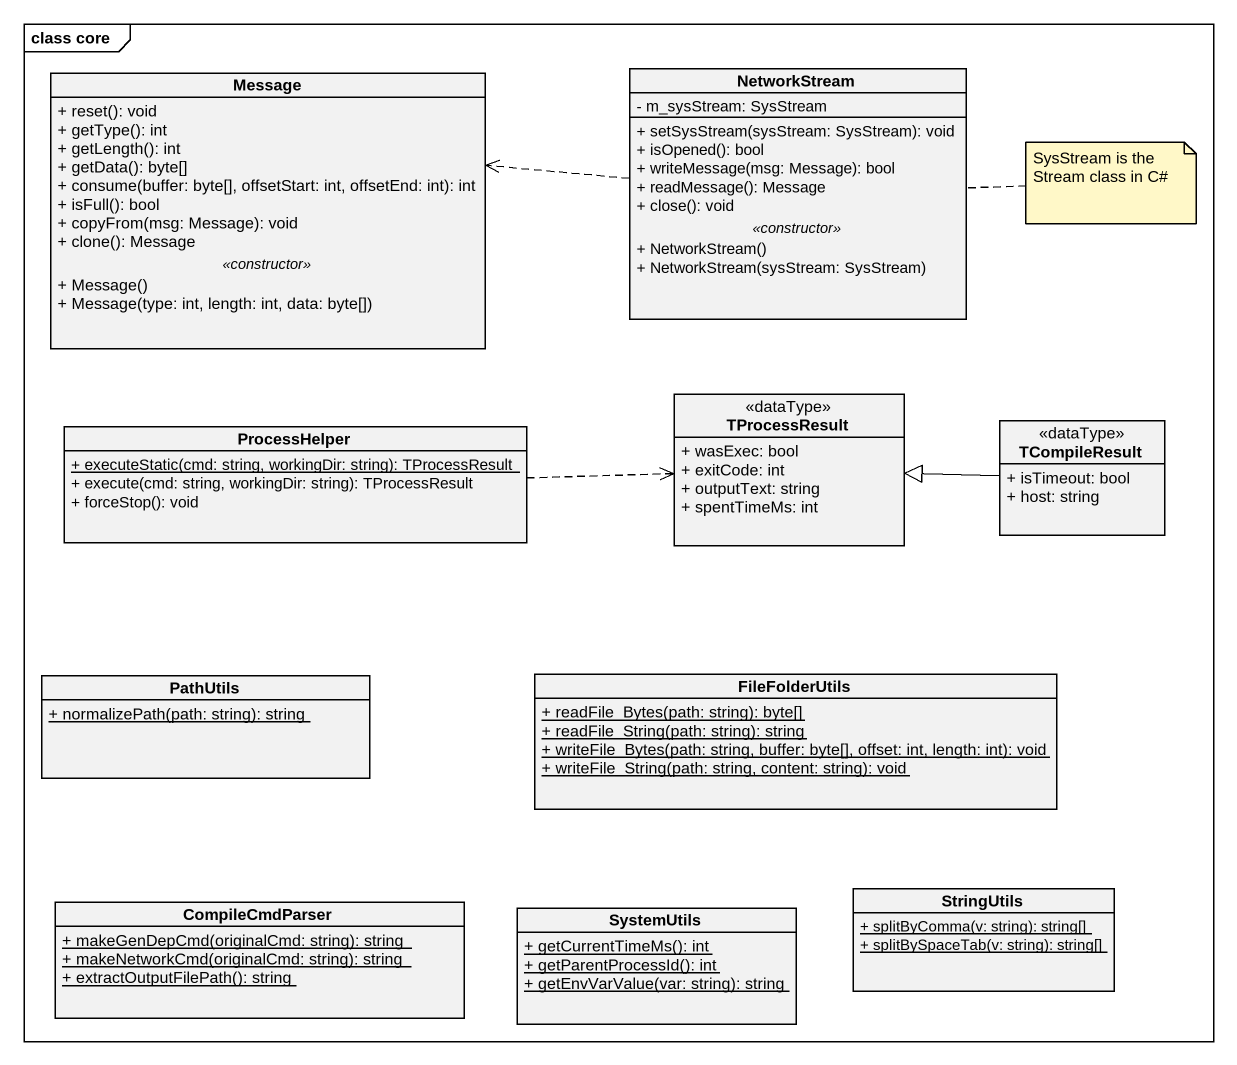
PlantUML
@startuml
mainframe class core
hide circle
hide empty members
skinparam classAttributeIconSize 0
class Message {
  + reset(): void
  + getType(): int
  + getLength(): int
  + getData(): byte[]
  + consume(buffer: byte[], offsetStart: int, offsetEnd: int): int
  + isFull(): bool
  + copyFrom(msg: Message): void
  + clone(): Message
  .. <<constructor>> ..
  + Message()
  + Message(type: int, length: int, data: byte[])
}
class NetworkStream {
  - m_sysStream: SysStream
  --
  + setSysStream(sysStream: SysStream): void
  + isOpened(): bool
  + writeMessage(msg: Message): bool
  + readMessage(): Message
  + close(): void
  .. <<constructor>> ..
  + NetworkStream()
  + NetworkStream(sysStream: SysStream)
}
class TProcessResult <<dataType>> {
  + wasExec: bool
  + exitCode: int
  + outputText: string
  + spentTimeMs: int
}
class ProcessHelper {
  {static} + executeStatic(cmd: string, workingDir: string): TProcessResult
  + execute(cmd: string, workingDir: string): TProcessResult
  + forceStop(): void
}
class TCompileResult <<dataType>> {
  + isTimeout: bool
  + host: string
}
class PathUtils {
  {static} + normalizePath(path: string): string
}
class FileFolderUtils {
  {static} + readFile_Bytes(path: string): byte[]
  {static} + readFile_String(path: string): string
  {static} + writeFile_Bytes(path: string, buffer: byte[], offset: int, length: int): void
  {static} + writeFile_String(path: string, content: string): void
}
class CompileCmdParser {
  {static} + makeGenDepCmd(originalCmd: string): string
  {static} + makeNetworkCmd(originalCmd: string): string
  {static} + extractOutputFilePath(): string
}
class SystemUtils {
  {static} + getCurrentTimeMs(): int
  {static} + getParentProcessId(): int
  {static} + getEnvVarValue(var: string): string
}
class StringUtils {
  {static} + splitByComma(v: string): string[]
  {static} + splitBySpaceTab(v: string): string[]
}
NetworkStream .left.> Message
ProcessHelper .right.> TProcessResult
TCompileResult -left-|> TProcessResult
note right of NetworkStream : SysStream is the Stream class in C#
@enduml
